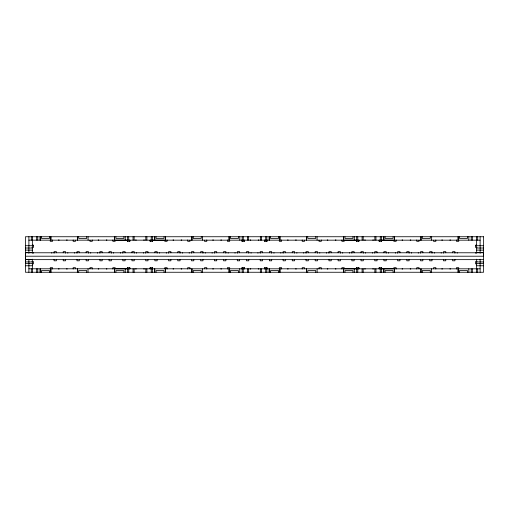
<?xml version="1.0" encoding="UTF-8"?>
<svg xmlns="http://www.w3.org/2000/svg" width="509" height="509" viewBox="0 0 509 509"><rect width="100%" height="100%" fill="white"/><g stroke="black" fill="none" stroke-linecap="round" stroke-linejoin="round"><path stroke-width="0.76" d="M25.45 260.22L25.666 259.647M25.45 258.502L25.45 257.929M25.45 256.784L25.45 256.212L483.55 256.212L483.55 255.639M25.45 255.066L25.45 254.494M25.45 253.348L25.45 252.776L483.55 252.776L483.55 252.203M476.679 259.787L476.679 259.431M483.55 254.494L483.55 253.921M127.377 240.178L115.161 240.184L115.161 241.33L112.871 241.33L112.871 239.962M28.886 240.159L480.114 240.178M356.427 240.178L344.211 240.184L344.211 241.33L341.921 241.33L341.921 239.962M32.322 245.147L33.467 245.147L33.467 247.438L32.01 247.438M476.679 245.147L475.533 245.147L475.533 247.438L476.99 247.438M25.45 245.726L33.467 245.726M475.533 245.726L483.55 245.726M25.45 248.017L32.322 248.017M476.679 248.017L483.55 248.017M25.45 250.116L32.322 250.116M476.679 250.116L483.55 250.116M25.45 252.407L32.322 252.407M476.679 252.407L483.55 252.407M27.168 259.647L26.742 259.647M28.669 259.647L28.243 259.647M30.177 259.647L29.745 259.647M31.679 259.647L31.246 259.647M25.45 259.647L483.55 259.647M32.01 261.562L33.467 261.562L33.467 263.853L32.322 263.853M476.99 261.562L475.533 261.562L475.533 263.853L476.679 263.853M25.45 261.938L32.322 261.938M476.679 261.938L483.55 261.938M25.45 263.477L32.322 263.477M476.679 263.477L483.55 263.477M25.45 265.768L32.322 265.768M476.679 265.768L483.55 265.768M28.886 268.79L480.114 268.822M381.623 268.822L393.839 268.816L393.839 267.67L396.129 267.67L396.129 269.038M381.623 240.178L393.839 240.184L393.839 241.33L396.129 241.33L396.129 239.962M152.573 240.178L164.789 240.184L164.789 241.33L167.079 241.33L167.079 239.962M356.427 268.822L344.211 268.816L344.211 267.67L341.921 267.67L341.921 269.038M127.377 268.822L115.161 268.816L115.161 267.67L112.871 267.67L112.871 269.038M480.114 236.742L480.114 253.31M480.114 259.196L480.114 272.258M477.696 236.742L477.696 240.178M477.696 268.822L477.696 272.258M476.621 236.742L476.679 253.31M476.679 259.196L476.621 272.258M475.533 252.776L475.533 253.202M472.301 236.742L472.301 240.178M472.301 268.822L472.301 272.258M471.219 236.742L471.219 240.178M471.219 268.822L471.219 272.258M468.853 236.742L468.802 240.178M468.802 268.822L468.853 272.258M467.497 236.742L467.497 238.46L459.481 238.46L459.481 236.742M467.497 272.258L467.497 270.54L459.481 270.54L459.481 272.258M458.736 240.184L458.736 241.33L456.446 241.33L456.446 239.962M458.736 268.816L458.736 267.67L456.446 267.67L456.446 269.038M458.17 236.742L458.17 240.178M458.17 268.822L458.17 272.258M458.125 236.742L458.125 240.178M458.125 268.822L458.125 272.258M457.209 252.776L457.209 253.202M454.919 253.202L454.919 251.643L452.628 251.643L452.628 252.788M454.919 259.431L454.919 260.805L452.628 260.805L452.628 259.66M449.956 239.962L449.956 240.178A0.859 0.859 0 0 0 450.497 239.993M449.956 269.038L449.956 268.822A0.859 0.859 0 0 1 450.497 269.007M445.757 252.788L445.757 251.643L443.466 251.643L443.466 253.202M445.757 259.66L445.757 260.805L443.466 260.805L443.466 259.431M442.321 239.962L442.321 240.178A0.859 0.859 0 0 1 441.78 239.993M442.321 269.038L442.321 268.822A0.859 0.859 0 0 0 441.78 269.007M441.176 252.776L441.176 253.202M435.831 239.962L435.831 241.33L433.541 241.33L433.541 240.184M435.831 269.038L435.831 267.67L433.541 267.67L433.541 268.816M434.304 252.776L434.304 253.202M432.014 253.202L432.014 251.643L429.723 251.643L429.723 252.788M432.014 259.431L432.014 260.805L429.723 260.805L429.723 259.66M431.651 236.742L431.651 240.178M431.607 268.822L431.607 272.258M430.296 236.742L430.296 238.46L422.279 238.46L422.279 236.742M430.296 272.258L430.296 270.54L422.279 270.54L422.279 272.258M422.852 252.788L422.852 251.643L420.561 251.643L420.561 253.202M422.852 259.66L422.852 260.805L420.561 260.805L420.561 259.431M419.034 240.184L419.034 241.33L416.744 241.33L416.744 239.962M419.034 268.816L419.034 267.67L416.744 267.67L416.744 269.038M418.271 252.776L418.271 253.202M411.399 252.776L411.399 253.202M410.254 239.962L410.254 240.178A0.859 0.859 0 0 0 410.795 239.993M410.254 269.038L410.254 268.822A0.859 0.859 0 0 1 410.795 269.007M409.109 253.202L409.109 251.643L406.818 251.643L406.818 252.788M409.109 259.431L409.109 260.805L406.818 260.805L406.818 259.66M402.619 239.962L402.619 240.178A0.859 0.859 0 0 1 402.078 239.993M402.619 269.038L402.619 268.822A0.859 0.859 0 0 0 402.078 269.007M399.947 252.788L399.947 251.643L397.656 251.643L397.656 253.202M399.947 259.66L399.947 260.805L397.656 260.805L397.656 259.431M395.366 252.776L395.366 253.202M394.45 236.742L394.45 240.178M394.45 268.822L394.45 272.258M394.405 236.742L394.405 240.178M394.405 268.822L394.405 272.258M393.094 236.742L393.094 238.46L385.078 238.46L385.078 236.742M393.094 272.258L393.094 270.54L385.078 270.54L385.078 272.258M388.494 252.776L388.494 253.202M386.204 253.202L386.204 251.643L383.913 251.643L383.913 252.788M386.204 259.431L386.204 260.805L383.913 260.805L383.913 259.66M381.642 239.962L381.623 241.323L379.065 241.336L379.065 240.191M381.642 269.038L381.623 267.677L379.065 267.677L379.065 268.822M381.356 236.742L381.356 241.336M381.356 267.677L381.356 272.258M380.274 236.742L380.274 240.178M380.274 268.822L380.274 272.258M379.332 239.962L379.332 241.323M379.332 267.677L379.332 269.038M377.042 252.788L377.042 251.643L374.751 251.643L374.751 253.202M377.042 259.66L377.042 260.805L374.751 260.805L374.751 259.431M375.954 236.742L375.954 240.178M375.954 268.822L375.954 272.258M374.879 236.742L374.879 240.178M374.879 268.822L374.879 272.258M372.842 239.962L372.842 240.178A0.859 0.859 0 0 0 373.383 239.981M372.842 269.038L372.842 268.822A0.859 0.859 0 0 1 373.383 269.019M372.461 252.776L372.461 253.202M365.589 252.776L365.589 253.202M365.207 239.962L365.207 240.178A0.859 0.859 0 0 1 364.667 239.981M365.207 269.038L365.207 268.822A0.859 0.859 0 0 0 364.667 269.019M363.299 253.202L363.299 251.643L361.008 251.643L361.008 252.788M363.299 259.431L363.299 260.805L361.008 260.805L361.008 259.66M363.171 236.742L363.171 240.178M363.171 268.822L363.171 272.258M362.096 236.742L362.096 240.178M362.096 268.822L362.096 272.258M358.985 240.191L358.985 241.336L356.427 241.323L356.408 239.962M358.985 268.822L358.985 267.677L356.427 267.677L356.408 269.038M358.718 239.962L358.718 241.323M358.718 267.677L358.718 269.038M357.776 236.742L357.776 240.178M357.776 268.822L357.776 272.258M356.694 236.742L356.694 241.336M356.694 267.677L356.694 272.258M354.283 236.742L354.328 240.178M354.283 268.822L354.328 272.258M354.137 252.788L354.137 251.643L351.846 251.643L351.846 253.202M354.137 259.66L354.137 260.805L351.846 260.805L351.846 259.431M352.972 236.742L352.972 238.46L344.956 238.46L344.956 236.742M352.972 272.258L352.972 270.54L344.956 270.54L344.956 272.258M349.556 252.776L349.556 253.202M343.651 236.742L343.651 240.178M343.651 268.822L343.651 272.258M343.6 236.742L343.6 240.178M343.6 268.822L343.6 272.258M342.684 252.776L342.684 253.202M340.394 253.202L340.394 251.643L338.103 251.643L338.103 252.788M340.394 259.431L340.394 260.805L338.103 260.805L338.103 259.66M335.431 239.962L335.431 240.178A0.859 0.859 0 0 0 335.972 239.993M335.431 269.038L335.431 268.822A0.859 0.859 0 0 1 335.972 269.007M331.232 252.788L331.232 251.643L328.941 251.643L328.941 253.202M331.232 259.66L331.232 260.805L328.941 260.805L328.941 259.431M327.796 239.962L327.796 240.178A0.859 0.859 0 0 1 327.255 239.993M327.796 269.038L327.796 268.822A0.859 0.859 0 0 0 327.255 269.007M326.651 252.776L326.651 253.202M321.306 239.962L321.306 241.33L319.016 241.33L319.016 240.184M321.306 269.038L321.306 267.67L319.016 267.67L319.016 268.816M319.779 252.776L319.779 253.202M317.489 253.202L317.489 251.643L315.198 251.643L315.198 252.788M317.489 259.431L317.489 260.805L315.198 260.805L315.198 259.66M317.082 236.742L317.082 240.178M317.126 268.822L317.126 272.258M315.771 236.742L315.771 238.46L307.754 238.46L307.754 236.742M315.771 272.258L315.771 270.54L307.754 270.54L307.754 272.258M308.327 252.788L308.327 251.643L306.036 251.643L306.036 253.202M308.327 259.66L308.327 260.805L306.036 260.805L306.036 259.431M304.509 240.184L304.509 241.33L302.219 241.33L302.219 239.962M304.509 268.816L304.509 267.67L302.219 267.67L302.219 269.038M303.746 252.776L303.746 253.202M296.874 252.776L296.874 253.202M295.729 239.962L295.729 240.178A0.859 0.859 0 0 0 296.27 239.993M295.729 269.038L295.729 268.822A0.859 0.859 0 0 1 296.27 269.007M294.584 253.202L294.584 251.643L292.293 251.643L292.293 252.788M294.584 259.431L294.584 260.805L292.293 260.805L292.293 259.66M288.094 239.962L288.094 240.178A0.859 0.859 0 0 1 287.553 239.993M288.094 269.038L288.094 268.822A0.859 0.859 0 0 0 287.553 269.007M285.422 252.788L285.422 251.643L283.131 251.643L283.131 253.202M285.422 259.66L285.422 260.805L283.131 260.805L283.131 259.431M281.604 239.962L281.604 241.33L279.314 241.33L279.314 240.184M281.604 269.038L281.604 267.67L279.314 267.67L279.314 268.816M280.841 252.776L280.841 253.202M279.925 236.742L279.925 240.178M279.925 268.822L279.925 272.258M279.88 236.742L279.88 240.178M279.88 268.822L279.88 272.258M278.569 236.742L278.569 238.46L270.553 238.46L270.553 236.742M278.569 272.258L278.569 270.54L270.553 270.54L270.553 272.258M273.969 252.776L273.969 253.202M271.679 253.202L271.679 251.643L269.388 251.643L269.388 252.788M271.679 259.431L271.679 260.805L269.388 260.805L269.388 259.66M267.117 239.962L267.098 241.33L264.54 241.336L264.54 240.191M267.117 269.038L267.098 267.67L264.54 267.677L264.54 268.822M266.831 236.742L266.831 241.336M266.831 267.677L266.831 272.258M265.749 236.742L265.749 240.178M265.749 268.822L265.749 272.258M264.807 239.962L264.807 241.33M264.807 267.67L264.807 269.038M262.517 252.788L262.517 251.643L260.226 251.643L260.226 253.202M262.517 259.66L262.517 260.805L260.226 260.805L260.226 259.431M261.429 236.742L261.429 240.178M261.429 268.822L261.429 272.258M260.353 236.742L260.353 240.178M260.353 268.822L260.353 272.258M258.317 239.962L258.317 240.178A0.859 0.859 0 0 0 258.858 239.993M258.317 269.038L258.317 268.822A0.859 0.859 0 0 1 258.858 269.007M257.936 252.776L257.936 253.202M251.064 252.776L251.064 253.202M250.683 239.962L250.683 240.178A0.859 0.859 0 0 1 250.142 239.993M250.683 269.038L250.683 268.822A0.859 0.859 0 0 0 250.142 269.007M248.774 253.202L248.774 251.643L246.483 251.643L246.483 252.788M248.774 259.431L248.774 260.805L246.483 260.805L246.483 259.66M248.647 236.742L248.647 240.178M248.647 268.822L248.647 272.258M247.571 236.742L247.571 240.178M247.571 268.822L247.571 272.258M244.46 240.191L244.46 241.336L241.902 241.33L241.883 239.962M244.46 268.822L244.46 267.677L241.902 267.67L241.883 269.038M244.193 239.962L244.193 241.33M244.193 267.67L244.193 269.038M243.251 236.742L243.251 240.178M243.251 268.822L243.251 272.258M242.169 236.742L242.169 241.336M242.169 267.677L242.169 272.258M239.803 236.742L239.803 240.178M239.758 268.822L239.758 272.258M239.612 252.788L239.612 251.643L237.321 251.643L237.321 253.202M239.612 259.66L239.612 260.805L237.321 260.805L237.321 259.431M238.447 236.742L238.447 238.46L230.431 238.46L230.431 236.742M238.447 272.258L238.447 270.54L230.431 270.54L230.431 272.258M235.031 252.776L235.031 253.202M229.686 240.184L229.686 241.33L227.396 241.33L227.396 239.962M229.686 268.816L229.686 267.67L227.396 267.67L227.396 269.038M229.126 236.742L229.126 240.178M229.126 268.822L229.126 272.258M229.075 236.742L229.075 240.178M229.075 268.822L229.075 272.258M228.159 252.776L228.159 253.202M225.869 253.202L225.869 251.643L223.578 251.643L223.578 252.788M225.869 259.431L225.869 260.805L223.578 260.805L223.578 259.66M220.906 239.962L220.906 240.178A0.859 0.859 0 0 0 221.447 239.993M220.906 269.038L220.906 268.822A0.859 0.859 0 0 1 221.447 269.007M216.707 252.788L216.707 251.643L214.416 251.643L214.416 253.202M216.707 259.66L216.707 260.805L214.416 260.805L214.416 259.431M213.271 239.962L213.271 240.178A0.859 0.859 0 0 1 212.73 239.993M213.271 269.038L213.271 268.822A0.859 0.859 0 0 0 212.73 269.007M212.126 252.776L212.126 253.202M206.781 239.962L206.781 241.33L204.491 241.33L204.491 240.184M206.781 269.038L206.781 267.67L204.491 267.67L204.491 268.816M205.254 252.776L205.254 253.202M202.964 253.202L202.964 251.643L200.673 251.643L200.673 252.788M202.964 259.431L202.964 260.805L200.673 260.805L200.673 259.66M202.601 236.742L202.601 240.178M202.601 268.822L202.601 272.258M201.246 236.742L201.246 238.46L193.229 238.46L193.229 236.742M201.246 272.258L201.246 270.54L193.229 270.54L193.229 272.258M193.802 252.788L193.802 251.643L191.511 251.643L191.511 253.202M193.802 259.66L193.802 260.805L191.511 260.805L191.511 259.431M189.984 240.184L189.984 241.33L187.694 241.33L187.694 239.962M189.984 268.816L189.984 267.67L187.694 267.67L187.694 269.038M189.221 252.776L189.221 253.202M182.349 252.776L182.349 253.202M181.204 239.962L181.204 240.178A0.859 0.859 0 0 0 181.745 239.993M181.204 269.038L181.204 268.822A0.859 0.859 0 0 1 181.745 269.007M180.059 253.202L180.059 251.643L177.768 251.643L177.768 252.788M180.059 259.431L180.059 260.805L177.768 260.805L177.768 259.66M173.569 239.962L173.569 240.178A0.859 0.859 0 0 1 173.028 239.993M173.569 269.038L173.569 268.822A0.859 0.859 0 0 0 173.028 269.007M170.897 252.788L170.897 251.643L168.606 251.643L168.606 253.202M170.897 259.66L170.897 260.805L168.606 260.805L168.606 259.431M167.079 269.038L167.079 267.67L164.789 267.67L164.789 268.816M166.316 252.776L166.316 253.202M165.4 236.742L165.4 240.178M165.4 268.822L165.4 272.258M165.355 236.742L165.355 240.178M165.355 268.822L165.355 272.258M164.044 236.742L164.044 238.46L156.028 238.46L156.028 236.742M164.044 272.258L164.044 270.54L156.028 270.54L156.028 272.258M159.444 252.776L159.444 253.202M157.154 253.202L157.154 251.643L154.863 251.643L154.863 252.788M157.154 259.431L157.154 260.805L154.863 260.805L154.863 259.66M152.592 239.962L152.573 241.323L150.015 241.336L150.015 240.191M152.592 269.038L152.573 267.677L150.015 267.677L150.015 268.822M152.306 236.742L152.306 241.336M152.306 267.677L152.306 272.258M151.224 236.742L151.224 240.178M151.224 268.822L151.224 272.258M150.282 239.962L150.282 241.323M150.282 267.677L150.282 269.038M147.992 252.788L147.992 251.643L145.701 251.643L145.701 253.202M147.992 259.66L147.992 260.805L145.701 260.805L145.701 259.431M146.904 236.742L146.904 240.178M146.904 268.822L146.904 272.258M145.828 236.742L145.828 240.178M145.828 268.822L145.828 272.258M143.792 239.962L143.792 240.178A0.859 0.859 0 0 0 144.333 239.981M143.792 269.038L143.792 268.822A0.859 0.859 0 0 1 144.333 269.019M143.411 252.776L143.411 253.202M136.539 252.776L136.539 253.202M136.157 239.962L136.157 240.178A0.859 0.859 0 0 1 135.617 239.981M136.157 269.038L136.157 268.822A0.859 0.859 0 0 0 135.617 269.019M134.249 253.202L134.249 251.643L131.958 251.643L131.958 252.788M134.249 259.431L134.249 260.805L131.958 260.805L131.958 259.66M134.121 236.742L134.121 240.178M134.121 268.822L134.121 272.258M133.046 236.742L133.046 240.178M133.046 268.822L133.046 272.258M129.935 240.191L129.935 241.336L127.377 241.323L127.358 239.962M129.935 268.822L129.935 267.677L127.377 267.677L127.358 269.038M129.668 239.962L129.668 241.323M129.668 267.677L129.668 269.038M128.726 236.742L128.726 240.178M128.726 268.822L128.726 272.258M127.644 236.742L127.644 241.336M127.644 267.677L127.644 272.258M125.233 236.742L125.233 240.178M125.278 268.822L125.233 272.258M125.087 252.788L125.087 251.643L122.796 251.643L122.796 253.202M125.087 259.66L125.087 260.805L122.796 260.805L122.796 259.431M123.922 236.742L123.922 238.46L115.906 238.46L115.906 236.742M123.922 272.258L123.922 270.54L115.906 270.54L115.906 272.258M120.506 252.776L120.506 253.202M114.601 236.742L114.601 240.178M114.601 268.822L114.601 272.258M114.55 236.742L114.55 240.178M114.55 268.822L114.55 272.258M113.634 252.776L113.634 253.202M111.344 253.202L111.344 251.643L109.053 251.643L109.053 252.788M111.344 259.431L111.344 260.805L109.053 260.805L109.053 259.66M106.381 239.962L106.381 240.178A0.859 0.859 0 0 0 106.922 239.993M106.381 269.038L106.381 268.822A0.859 0.859 0 0 1 106.922 269.007M102.182 252.788L102.182 251.643L99.891 251.643L99.891 253.202M102.182 259.66L102.182 260.805L99.891 260.805L99.891 259.431M98.746 239.962L98.746 240.178A0.859 0.859 0 0 1 98.205 239.993M98.746 269.038L98.746 268.822A0.859 0.859 0 0 0 98.205 269.007M97.601 252.776L97.601 253.202M92.256 239.962L92.256 241.33L89.966 241.33L89.966 240.184M92.256 269.038L92.256 267.67L89.966 267.67L89.966 268.816M90.729 252.776L90.729 253.202M88.439 253.202L88.439 251.643L86.148 251.643L86.148 252.788M88.439 259.431L88.439 260.805L86.148 260.805L86.148 259.66M88.076 236.742L88.076 240.178M88.032 268.822L88.032 272.258M86.721 236.742L86.721 238.46L78.704 238.46L78.704 236.742M86.721 272.258L86.721 270.54L78.704 270.54L78.704 272.258M79.277 252.788L79.277 251.643L76.986 251.643L76.986 253.202M79.277 259.66L79.277 260.805L76.986 260.805L76.986 259.431M75.459 240.184L75.459 241.33L73.169 241.33L73.169 239.962M75.459 268.816L75.459 267.67L73.169 267.67L73.169 269.038M74.696 252.776L74.696 253.202M67.824 252.776L67.824 253.202M66.679 239.962L66.679 240.178A0.859 0.859 0 0 0 67.22 239.993M66.679 269.038L66.679 268.822A0.859 0.859 0 0 1 67.22 269.007M65.534 253.202L65.534 251.643L63.243 251.643L63.243 252.788M65.534 259.431L65.534 260.805L63.243 260.805L63.243 259.66M59.044 239.962L59.044 240.178A0.859 0.859 0 0 1 58.503 239.993M59.044 269.038L59.044 268.822A0.859 0.859 0 0 0 58.503 269.007M56.372 252.788L56.372 251.643L54.081 251.643L54.081 253.202M56.372 259.66L56.372 260.805L54.081 260.805L54.081 259.431M52.554 239.962L52.554 241.33L50.264 241.33L50.264 240.184M52.554 269.038L52.554 267.67L50.264 267.67L50.264 268.816M51.791 252.776L51.791 253.202M50.875 236.742L50.875 240.178M50.875 268.822L50.875 272.258M50.83 236.742L50.83 240.178M50.83 268.822L50.83 272.258M49.519 236.742L49.519 238.46L41.503 238.46L41.503 236.742M49.519 272.258L49.519 270.54L41.503 270.54L41.503 272.258M37.781 236.742L37.781 240.178M37.781 268.822L37.781 272.258M36.699 236.742L36.699 240.178M36.699 268.822L36.699 272.258M33.467 252.776L33.467 253.202M32.379 236.742L32.322 253.31M32.322 259.196L32.379 272.258M31.303 236.742L31.303 240.178M31.303 268.822L31.303 272.258M28.886 236.742L28.886 253.31M28.886 259.196L28.886 272.258M483.55 236.742L25.45 236.742L25.45 272.258L483.55 272.258L483.55 236.742M420.975 240.178L420.975 236.742L420.924 240.178M420.975 272.258L420.975 268.822L420.924 272.258M383.773 240.178L383.773 236.742L383.722 240.178M383.773 272.258L383.773 268.822L383.722 272.258M306.45 240.178L306.45 236.742L306.399 240.178M306.45 272.258L306.45 268.822L306.399 272.258M269.248 240.178L269.248 236.742L269.197 240.178M269.248 272.258L269.248 268.822L269.197 272.258M191.925 240.178L191.925 236.742L191.874 240.178M191.925 272.258L191.925 268.822L191.874 272.258M154.723 240.178L154.723 236.742L154.672 240.178M154.723 272.258L154.723 268.822L154.672 272.258M77.4 240.178L77.4 236.742L77.349 240.178M77.4 272.258L77.4 268.822L77.349 272.258M40.198 240.178L40.198 236.742L40.147 240.178M40.198 272.258L40.198 268.822L40.147 272.258"/></g></svg>
